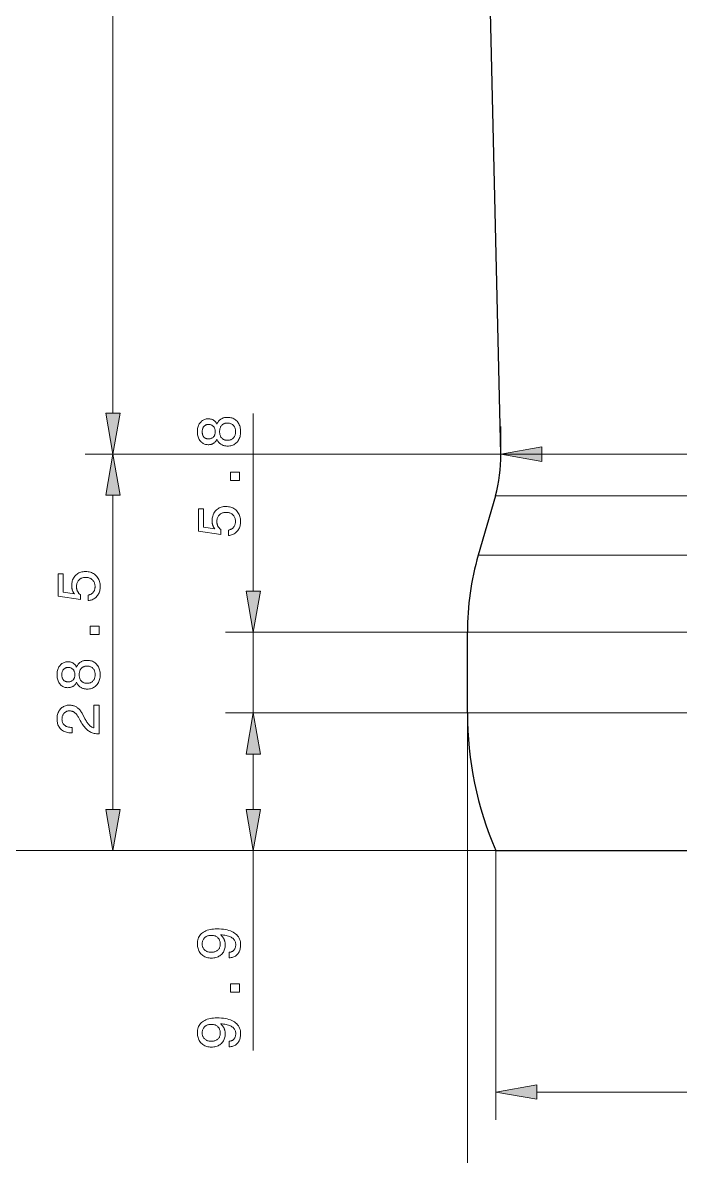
# Model space of a CAD drawing. Extents: x -99 to 297, y 0 to 529.
# Drawn here: x 36.8 to 84.1, y 100.9 to 182.4 of the extents above; entities that cross this region are included whole.
import ezdxf

# ---------------------------------------------------------------- set-up
doc = ezdxf.new("R2010")
doc.units = 0

msp = doc.modelspace()

# ---------------------------------------------------------------- linework, layer by layer
at = {"color": 7, "lineweight": 30}
for p, q in [((71.169, 151.402), (68.771, 254.886)), ((70.819, 122.902), (135.719, 122.902))]:
    msp.add_line(p, q, dxfattribs=at)
at = {"color": 7, "lineweight": 13}
for p, q in [((43.296, 154.357), (43.296, 252.048)), ((71.169, 151.402), (41.296, 151.402)), ((71.169, 151.402), (41.296, 151.402)), ((131.44, 151.402), (71.169, 151.402)), ((74.124, 151.403), (132.415, 151.403)), ((43.296, 125.857), (43.296, 148.448)), ((131.782, 148.398), (70.78, 148.398)), ((132.858, 144.147), (69.553, 144.147)), ((133.546, 138.602), (68.769, 138.602)), ((68.769, 132.802), (68.769, 93.199)), ((133.546, 132.802), (68.769, 132.802)), ((70.819, 122.902), (31.822, 122.902)), ((70.819, 122.902), (41.296, 122.902)), ((73.774, 105.549), (132.765, 105.549))]:
    msp.add_line(p, q, dxfattribs=at)
at = {"color": 7, "lineweight": 13, "ltscale": 0.319114}
msp.add_line((53.386, 141.557), (53.386, 154.321), dxfattribs=at)
at = {"color": 7, "lineweight": 13, "ltscale": 0.05003}
msp.add_line((71.169, 151.402), (71.169, 153.403), dxfattribs=at)
at = {"color": 7, "lineweight": 30, "ltscale": 0.110604}
msp.add_line((70.78, 148.398), (69.553, 144.147), dxfattribs=at)
at = {"color": 7, "lineweight": 13, "ltscale": 0.434592}
for p, q in [((68.769, 138.602), (51.386, 138.602)), ((68.769, 132.802), (51.386, 132.802)), ((68.769, 132.802), (51.386, 132.802))]:
    msp.add_line(p, q, dxfattribs=at)
at = {"color": 7, "lineweight": 13, "ltscale": 0.145}
msp.add_line((53.386, 132.802), (53.386, 138.602), dxfattribs=at)
at = {"color": 7, "lineweight": 30, "ltscale": 0.145}
msp.add_line((68.769, 132.802), (68.769, 138.602), dxfattribs=at)
at = {"color": 7, "lineweight": 13, "ltscale": 0.099779}
msp.add_line((53.386, 125.857), (53.386, 129.848), dxfattribs=at)
at = {"color": 7, "lineweight": 13, "ltscale": 0.051139}
msp.add_line((53.386, 127.802), (53.386, 129.848), dxfattribs=at)
at = {"color": 7, "lineweight": 13, "ltscale": 0.485842}
msp.add_line((70.819, 122.902), (51.386, 122.902), dxfattribs=at)
at = {"color": 7, "lineweight": 13, "ltscale": 0.359011}
msp.add_line((53.386, 108.542), (53.386, 122.902), dxfattribs=at)
at = {"color": 7, "lineweight": 13, "ltscale": 0.483821}
msp.add_line((70.819, 122.902), (70.819, 103.549), dxfattribs=at)
at = {"color": 7, "lineweight": 13}
for points in [[(42.776, 154.357), (43.296, 151.402), (43.817, 154.357)], [(50.771, 152.482), (50.752, 152.444), (50.732, 152.407), (50.711, 152.372), (50.688, 152.34), (50.664, 152.309), (50.639, 152.28), (50.612, 152.254), (50.584, 152.229), (50.555, 152.206), (50.524, 152.185), (50.492, 152.166), (50.459, 152.149), (50.424, 152.135), (50.388, 152.122), (50.35, 152.111), (50.311, 152.102), (50.271, 152.095), (50.229, 152.09), (50.185, 152.087), (50.14, 152.086), (50.073, 152.089), (50.008, 152.096), (49.946, 152.109), (49.886, 152.127), (49.829, 152.151), (49.774, 152.179), (49.722, 152.213), (49.673, 152.251), (49.626, 152.295), (49.582, 152.344), (49.541, 152.398), (49.504, 152.454), (49.472, 152.513), (49.444, 152.576), (49.421, 152.642), (49.401, 152.711), (49.386, 152.783), (49.375, 152.858), (49.369, 152.936), (49.367, 153.018), (49.369, 153.1), (49.375, 153.178), (49.386, 153.254), (49.401, 153.326), (49.421, 153.395), (49.444, 153.461), (49.472, 153.523), (49.504, 153.583), (49.541, 153.639), (49.582, 153.691), (49.626, 153.74), (49.673, 153.784), (49.722, 153.822), (49.774, 153.855), (49.829, 153.884), (49.886, 153.907), (49.946, 153.925), (50.008, 153.937), (50.073, 153.945), (50.14, 153.948), (50.186, 153.947), (50.229, 153.944), (50.272, 153.939), (50.313, 153.932), (50.352, 153.923), (50.39, 153.913), (50.426, 153.9), (50.461, 153.886), (50.494, 153.869), (50.526, 153.851), (50.557, 153.83), (50.586, 153.808), (50.614, 153.783), (50.64, 153.757), (50.665, 153.728), (50.689, 153.697), (50.712, 153.664), (50.733, 153.629), (50.752, 153.592), (50.771, 153.553), (50.79, 153.602), (50.812, 153.647), (50.835, 153.69), (50.861, 153.731), (50.888, 153.77), (50.918, 153.806), (50.949, 153.839), (50.983, 153.87), (51.018, 153.899), (51.055, 153.925), (51.095, 153.949), (51.136, 153.971), (51.178, 153.989), (51.223, 154.006), (51.269, 154.02), (51.317, 154.031), (51.366, 154.04), (51.418, 154.046), (51.471, 154.05), (51.526, 154.051), (51.61, 154.048), (51.691, 154.04), (51.769, 154.026), (51.843, 154.006), (51.914, 153.981), (51.981, 153.95), (52.045, 153.914), (52.105, 153.872), (52.162, 153.825), (52.215, 153.772), (52.264, 153.714), (52.308, 153.652), (52.346, 153.586), (52.38, 153.517), (52.408, 153.443), (52.431, 153.366), (52.449, 153.285), (52.462, 153.2), (52.47, 153.111), (52.472, 153.018), (52.47, 152.925), (52.462, 152.836), (52.449, 152.751), (52.431, 152.67), (52.408, 152.593), (52.38, 152.519), (52.346, 152.45), (52.308, 152.384), (52.264, 152.323), (52.215, 152.265), (52.162, 152.212), (52.105, 152.165), (52.045, 152.123), (51.981, 152.087), (51.914, 152.057), (51.843, 152.031), (51.769, 152.012), (51.691, 151.998), (51.61, 151.99), (51.526, 151.987), (51.471, 151.988), (51.418, 151.992), (51.366, 151.998), (51.317, 152.007), (51.269, 152.018), (51.223, 152.032), (51.178, 152.048), (51.136, 152.067), (51.095, 152.089), (51.055, 152.112), (51.018, 152.139), (50.983, 152.167), (50.949, 152.198), (50.918, 152.232), (50.888, 152.268), (50.861, 152.306), (50.835, 152.346), (50.812, 152.389), (50.79, 152.435)], [(50.174, 152.497), (50.216, 152.499), (50.257, 152.503), (50.296, 152.51), (50.333, 152.52), (50.368, 152.533), (50.402, 152.548), (50.434, 152.567), (50.464, 152.588), (50.493, 152.612), (50.52, 152.639), (50.545, 152.669), (50.567, 152.7), (50.587, 152.733), (50.604, 152.768), (50.618, 152.805), (50.63, 152.844), (50.639, 152.885), (50.645, 152.927), (50.649, 152.972), (50.651, 153.018), (50.649, 153.065), (50.645, 153.109), (50.639, 153.152), (50.63, 153.193), (50.618, 153.232), (50.604, 153.269), (50.587, 153.304), (50.567, 153.338), (50.545, 153.369), (50.52, 153.398), (50.493, 153.425), (50.464, 153.45), (50.434, 153.471), (50.402, 153.49), (50.368, 153.505), (50.333, 153.518), (50.296, 153.528), (50.257, 153.535), (50.216, 153.539), (50.174, 153.541), (50.132, 153.539), (50.092, 153.535), (50.053, 153.528), (50.017, 153.518), (49.982, 153.506), (49.949, 153.491), (49.918, 153.473), (49.889, 153.452), (49.861, 153.428), (49.836, 153.402), (49.812, 153.373), (49.791, 153.342), (49.773, 153.309), (49.757, 153.273), (49.743, 153.236), (49.732, 153.197), (49.724, 153.155), (49.717, 153.111), (49.714, 153.066), (49.713, 153.018), (49.714, 152.97), (49.717, 152.925), (49.724, 152.882), (49.732, 152.84), (49.743, 152.801), (49.757, 152.764), (49.773, 152.729), (49.791, 152.696), (49.812, 152.665), (49.836, 152.636), (49.861, 152.61), (49.889, 152.586), (49.918, 152.565), (49.949, 152.547), (49.982, 152.532), (50.017, 152.519), (50.053, 152.51), (50.092, 152.503), (50.132, 152.499)], [(51.517, 152.402), (51.571, 152.404), (51.622, 152.409), (51.671, 152.417), (51.718, 152.429), (51.763, 152.444), (51.805, 152.462), (51.845, 152.483), (51.882, 152.508), (51.917, 152.536), (51.95, 152.568), (51.981, 152.602), (52.008, 152.639), (52.032, 152.678), (52.052, 152.719), (52.07, 152.763), (52.084, 152.809), (52.095, 152.858), (52.103, 152.909), (52.108, 152.962), (52.11, 153.018), (52.108, 153.074), (52.103, 153.128), (52.095, 153.179), (52.084, 153.228), (52.07, 153.274), (52.052, 153.318), (52.032, 153.36), (52.008, 153.399), (51.981, 153.436), (51.95, 153.47), (51.917, 153.502), (51.882, 153.53), (51.845, 153.555), (51.805, 153.576), (51.763, 153.594), (51.718, 153.609), (51.671, 153.621), (51.622, 153.629), (51.571, 153.634), (51.517, 153.636), (51.467, 153.634), (51.419, 153.629), (51.374, 153.621), (51.33, 153.609), (51.289, 153.594), (51.249, 153.576), (51.212, 153.555), (51.177, 153.53), (51.144, 153.502), (51.113, 153.471), (51.085, 153.437), (51.06, 153.4), (51.038, 153.361), (51.018, 153.32), (51.002, 153.276), (50.989, 153.229), (50.978, 153.18), (50.971, 153.128), (50.966, 153.074), (50.965, 153.018), (50.966, 152.962), (50.971, 152.908), (50.978, 152.857), (50.989, 152.808), (51.002, 152.762), (51.018, 152.718), (51.038, 152.676), (51.06, 152.637), (51.085, 152.601), (51.113, 152.567), (51.144, 152.535), (51.177, 152.508), (51.212, 152.483), (51.249, 152.461), (51.289, 152.443), (51.33, 152.429), (51.374, 152.417), (51.419, 152.409), (51.467, 152.404)], [(74.124, 151.924), (71.169, 151.403), (74.124, 150.882)], [(43.817, 148.448), (43.296, 151.402), (42.776, 148.448)], [(52.386, 149.522), (51.743, 149.522), (51.743, 150.119), (52.386, 150.119)], [(51.604, 145.553), (51.604, 145.953), (51.649, 145.962), (51.693, 145.973), (51.735, 145.986), (51.774, 146.002), (51.812, 146.02), (51.848, 146.041), (51.881, 146.064), (51.913, 146.09), (51.942, 146.118), (51.969, 146.148), (51.994, 146.181), (52.017, 146.215), (52.037, 146.252), (52.054, 146.29), (52.068, 146.329), (52.08, 146.371), (52.089, 146.414), (52.096, 146.459), (52.1, 146.506), (52.101, 146.554), (52.099, 146.613), (52.094, 146.67), (52.085, 146.724), (52.072, 146.776), (52.055, 146.826), (52.035, 146.873), (52.011, 146.918), (51.984, 146.961), (51.953, 147.001), (51.918, 147.039), (51.88, 147.074), (51.84, 147.105), (51.797, 147.133), (51.752, 147.156), (51.705, 147.177), (51.656, 147.193), (51.604, 147.206), (51.55, 147.215), (51.494, 147.221), (51.435, 147.222), (51.375, 147.221), (51.318, 147.215), (51.263, 147.206), (51.21, 147.193), (51.16, 147.177), (51.113, 147.157), (51.068, 147.134), (51.025, 147.106), (50.985, 147.076), (50.948, 147.041), (50.913, 147.004), (50.883, 146.964), (50.855, 146.921), (50.832, 146.876), (50.812, 146.829), (50.796, 146.779), (50.783, 146.726), (50.774, 146.671), (50.768, 146.614), (50.767, 146.554), (50.767, 146.519), (50.769, 146.485), (50.773, 146.452), (50.778, 146.419), (50.784, 146.387), (50.792, 146.355), (50.801, 146.324), (50.811, 146.294), (50.823, 146.264), (50.836, 146.235), (50.851, 146.206), (50.867, 146.178), (50.884, 146.151), (50.903, 146.125), (50.923, 146.099), (50.944, 146.075), (50.967, 146.051), (50.991, 146.027), (51.016, 146.005), (51.043, 145.983), (51.043, 145.639), (49.453, 145.875), (49.453, 147.477), (49.807, 147.477), (49.807, 146.164), (50.615, 146.044), (50.596, 146.066), (50.579, 146.088), (50.562, 146.112), (50.546, 146.136), (50.531, 146.161), (50.517, 146.187), (50.504, 146.214), (50.492, 146.241), (50.481, 146.269), (50.47, 146.298), (50.461, 146.327), (50.453, 146.358), (50.445, 146.388), (50.439, 146.419), (50.433, 146.451), (50.429, 146.483), (50.425, 146.516), (50.423, 146.549), (50.421, 146.583), (50.421, 146.617), (50.424, 146.708), (50.432, 146.795), (50.446, 146.878), (50.465, 146.958), (50.489, 147.034), (50.52, 147.106), (50.555, 147.175), (50.596, 147.241), (50.643, 147.302), (50.695, 147.36), (50.751, 147.414), (50.811, 147.462), (50.875, 147.504), (50.942, 147.541), (51.012, 147.572), (51.085, 147.597), (51.162, 147.617), (51.243, 147.631), (51.327, 147.639), (51.414, 147.642), (51.507, 147.639), (51.596, 147.63), (51.681, 147.615), (51.763, 147.594), (51.841, 147.567), (51.916, 147.535), (51.987, 147.496), (52.055, 147.451), (52.119, 147.4), (52.179, 147.344), (52.235, 147.282), (52.285, 147.217), (52.329, 147.148), (52.367, 147.076), (52.399, 147), (52.425, 146.921), (52.446, 146.838), (52.46, 146.751), (52.469, 146.661), (52.472, 146.567), (52.47, 146.483), (52.463, 146.403), (52.451, 146.325), (52.434, 146.251), (52.412, 146.179), (52.386, 146.11), (52.355, 146.044), (52.319, 145.981), (52.278, 145.921), (52.233, 145.864), (52.184, 145.81), (52.131, 145.762), (52.076, 145.718), (52.017, 145.68), (51.956, 145.646), (51.891, 145.618), (51.824, 145.594), (51.754, 145.575), (51.68, 145.561)], [(41.514, 140.878), (41.514, 141.278), (41.56, 141.287), (41.604, 141.297), (41.646, 141.311), (41.685, 141.327), (41.723, 141.345), (41.758, 141.366), (41.792, 141.389), (41.823, 141.414), (41.853, 141.443), (41.88, 141.473), (41.905, 141.506), (41.928, 141.54), (41.947, 141.577), (41.964, 141.615), (41.979, 141.654), (41.991, 141.696), (42, 141.739), (42.007, 141.784), (42.011, 141.831), (42.012, 141.879), (42.01, 141.938), (42.005, 141.995), (41.995, 142.049), (41.983, 142.101), (41.966, 142.151), (41.946, 142.198), (41.922, 142.243), (41.894, 142.286), (41.863, 142.326), (41.828, 142.364), (41.791, 142.399), (41.75, 142.43), (41.708, 142.457), (41.663, 142.481), (41.616, 142.501), (41.567, 142.518), (41.515, 142.531), (41.461, 142.54), (41.404, 142.546), (41.346, 142.547), (41.286, 142.546), (41.228, 142.54), (41.173, 142.531), (41.121, 142.518), (41.071, 142.502), (41.024, 142.482), (40.979, 142.459), (40.936, 142.431), (40.896, 142.4), (40.859, 142.366), (40.824, 142.329), (40.793, 142.289), (40.766, 142.246), (40.743, 142.201), (40.723, 142.154), (40.706, 142.104), (40.694, 142.051), (40.685, 141.996), (40.679, 141.939), (40.677, 141.879), (40.678, 141.844), (40.68, 141.81), (40.684, 141.777), (40.688, 141.744), (40.695, 141.712), (40.702, 141.68), (40.711, 141.649), (40.722, 141.619), (40.734, 141.589), (40.747, 141.56), (40.762, 141.531), (40.777, 141.503), (40.795, 141.476), (40.813, 141.45), (40.833, 141.424), (40.855, 141.4), (40.877, 141.376), (40.901, 141.352), (40.927, 141.33), (40.954, 141.308), (40.954, 140.964), (39.364, 141.2), (39.364, 142.802), (39.718, 142.802), (39.718, 141.489), (40.526, 141.369), (40.507, 141.391), (40.489, 141.413), (40.473, 141.437), (40.457, 141.461), (40.442, 141.486), (40.428, 141.512), (40.415, 141.538), (40.403, 141.566), (40.392, 141.594), (40.381, 141.623), (40.372, 141.652), (40.363, 141.683), (40.356, 141.713), (40.349, 141.744), (40.344, 141.776), (40.34, 141.808), (40.336, 141.841), (40.334, 141.874), (40.332, 141.908), (40.332, 141.942), (40.334, 142.033), (40.343, 142.12), (40.356, 142.203), (40.375, 142.283), (40.4, 142.359), (40.43, 142.431), (40.466, 142.5), (40.507, 142.566), (40.554, 142.627), (40.606, 142.685), (40.662, 142.739), (40.722, 142.787), (40.785, 142.829), (40.852, 142.866), (40.922, 142.897), (40.996, 142.922), (41.073, 142.942), (41.153, 142.956), (41.237, 142.964), (41.325, 142.967), (41.417, 142.964), (41.506, 142.955), (41.592, 142.94), (41.674, 142.919), (41.752, 142.892), (41.827, 142.859), (41.898, 142.821), (41.965, 142.776), (42.029, 142.725), (42.09, 142.669), (42.146, 142.607), (42.195, 142.542), (42.239, 142.473), (42.277, 142.401), (42.31, 142.325), (42.336, 142.246), (42.357, 142.163), (42.371, 142.076), (42.38, 141.986), (42.383, 141.892), (42.381, 141.808), (42.373, 141.728), (42.361, 141.65), (42.345, 141.576), (42.323, 141.504), (42.297, 141.435), (42.266, 141.369), (42.23, 141.306), (42.189, 141.246), (42.144, 141.189), (42.094, 141.135), (42.042, 141.087), (41.986, 141.043), (41.928, 141.005), (41.867, 140.971), (41.802, 140.943), (41.735, 140.919), (41.664, 140.9), (41.591, 140.886)], [(52.865, 141.557), (53.386, 138.602), (53.907, 141.557)], [(42.296, 138.451), (41.653, 138.451), (41.653, 139.048), (42.296, 139.048)], [(40.682, 135.015), (40.663, 134.976), (40.643, 134.939), (40.621, 134.905), (40.599, 134.872), (40.575, 134.841), (40.549, 134.813), (40.523, 134.786), (40.495, 134.761), (40.465, 134.738), (40.435, 134.717), (40.403, 134.699), (40.37, 134.682), (40.335, 134.667), (40.299, 134.654), (40.261, 134.643), (40.222, 134.634), (40.181, 134.627), (40.139, 134.622), (40.096, 134.619), (40.051, 134.618), (39.984, 134.621), (39.919, 134.629), (39.857, 134.642), (39.797, 134.66), (39.74, 134.683), (39.685, 134.711), (39.633, 134.745), (39.584, 134.784), (39.537, 134.828), (39.493, 134.877), (39.452, 134.93), (39.415, 134.986), (39.383, 135.046), (39.355, 135.108), (39.331, 135.174), (39.312, 135.243), (39.297, 135.315), (39.286, 135.39), (39.28, 135.469), (39.277, 135.55), (39.28, 135.632), (39.286, 135.711), (39.297, 135.786), (39.312, 135.858), (39.331, 135.927), (39.355, 135.993), (39.383, 136.056), (39.415, 136.115), (39.452, 136.171), (39.493, 136.224), (39.537, 136.272), (39.584, 136.316), (39.633, 136.354), (39.685, 136.388), (39.74, 136.416), (39.797, 136.439), (39.857, 136.457), (39.919, 136.47), (39.984, 136.477), (40.051, 136.48), (40.096, 136.479), (40.14, 136.476), (40.182, 136.471), (40.223, 136.464), (40.263, 136.456), (40.3, 136.445), (40.337, 136.432), (40.372, 136.418), (40.405, 136.401), (40.437, 136.383), (40.468, 136.362), (40.497, 136.34), (40.525, 136.315), (40.551, 136.289), (40.576, 136.26), (40.6, 136.229), (40.622, 136.197), (40.643, 136.162), (40.663, 136.125), (40.682, 136.086), (40.701, 136.134), (40.723, 136.179), (40.746, 136.223), (40.772, 136.264), (40.799, 136.302), (40.829, 136.338), (40.86, 136.372), (40.893, 136.403), (40.929, 136.431), (40.966, 136.458), (41.005, 136.482), (41.046, 136.503), (41.089, 136.522), (41.133, 136.538), (41.18, 136.552), (41.228, 136.563), (41.277, 136.572), (41.328, 136.578), (41.382, 136.582), (41.436, 136.583), (41.521, 136.58), (41.602, 136.572), (41.68, 136.558), (41.754, 136.538), (41.825, 136.513), (41.892, 136.483), (41.956, 136.446), (42.016, 136.404), (42.073, 136.357), (42.126, 136.304), (42.175, 136.246), (42.218, 136.184), (42.257, 136.119), (42.29, 136.049), (42.319, 135.976), (42.342, 135.898), (42.36, 135.817), (42.373, 135.732), (42.38, 135.643), (42.383, 135.55), (42.38, 135.457), (42.373, 135.368), (42.36, 135.283), (42.342, 135.202), (42.319, 135.125), (42.29, 135.052), (42.257, 134.982), (42.218, 134.917), (42.175, 134.855), (42.126, 134.798), (42.073, 134.745), (42.016, 134.697), (41.956, 134.656), (41.892, 134.619), (41.825, 134.589), (41.754, 134.564), (41.68, 134.544), (41.602, 134.53), (41.521, 134.522), (41.436, 134.519), (41.382, 134.521), (41.328, 134.524), (41.277, 134.531), (41.228, 134.539), (41.18, 134.551), (41.133, 134.564), (41.089, 134.581), (41.046, 134.6), (41.005, 134.621), (40.966, 134.645), (40.929, 134.671), (40.893, 134.7), (40.86, 134.731), (40.829, 134.764), (40.799, 134.8), (40.772, 134.838), (40.746, 134.879), (40.723, 134.922), (40.701, 134.967)], [(41.428, 134.935), (41.482, 134.936), (41.533, 134.941), (41.582, 134.949), (41.629, 134.961), (41.673, 134.976), (41.715, 134.994), (41.755, 135.016), (41.793, 135.04), (41.828, 135.069), (41.861, 135.1), (41.891, 135.134), (41.918, 135.171), (41.942, 135.21), (41.963, 135.252), (41.98, 135.295), (41.995, 135.342), (42.006, 135.39), (42.014, 135.441), (42.019, 135.494), (42.02, 135.55), (42.019, 135.606), (42.014, 135.66), (42.006, 135.711), (41.995, 135.76), (41.98, 135.807), (41.963, 135.851), (41.942, 135.892), (41.918, 135.931), (41.891, 135.968), (41.861, 136.002), (41.828, 136.034), (41.793, 136.062), (41.755, 136.087), (41.715, 136.108), (41.673, 136.126), (41.629, 136.141), (41.582, 136.153), (41.533, 136.161), (41.482, 136.166), (41.428, 136.168), (41.378, 136.166), (41.33, 136.161), (41.284, 136.153), (41.241, 136.142), (41.199, 136.127), (41.16, 136.109), (41.123, 136.087), (41.088, 136.063), (41.055, 136.035), (41.024, 136.003), (40.996, 135.969), (40.971, 135.933), (40.948, 135.894), (40.929, 135.852), (40.913, 135.808), (40.899, 135.761), (40.889, 135.712), (40.881, 135.661), (40.877, 135.607), (40.876, 135.55), (40.877, 135.494), (40.881, 135.44), (40.889, 135.389), (40.899, 135.34), (40.913, 135.294), (40.929, 135.25), (40.948, 135.209), (40.971, 135.17), (40.996, 135.133), (41.024, 135.099), (41.055, 135.068), (41.088, 135.04), (41.123, 135.015), (41.16, 134.994), (41.199, 134.976), (41.241, 134.961), (41.284, 134.949), (41.33, 134.941), (41.378, 134.936)], [(40.085, 135.029), (40.127, 135.031), (40.168, 135.035), (40.206, 135.042), (40.243, 135.052), (40.279, 135.065), (40.313, 135.081), (40.345, 135.099), (40.375, 135.121), (40.404, 135.145), (40.431, 135.172), (40.456, 135.201), (40.478, 135.232), (40.497, 135.266), (40.514, 135.301), (40.529, 135.337), (40.54, 135.376), (40.55, 135.417), (40.556, 135.459), (40.56, 135.504), (40.561, 135.55), (40.56, 135.597), (40.556, 135.642), (40.55, 135.684), (40.54, 135.725), (40.529, 135.764), (40.514, 135.802), (40.497, 135.837), (40.478, 135.87), (40.456, 135.901), (40.431, 135.931), (40.404, 135.958), (40.375, 135.982), (40.345, 136.003), (40.313, 136.022), (40.279, 136.037), (40.243, 136.05), (40.206, 136.06), (40.168, 136.067), (40.127, 136.072), (40.085, 136.073), (40.043, 136.072), (40.003, 136.067), (39.964, 136.06), (39.928, 136.051), (39.893, 136.038), (39.86, 136.023), (39.829, 136.005), (39.8, 135.984), (39.772, 135.96), (39.747, 135.934), (39.723, 135.905), (39.702, 135.874), (39.684, 135.841), (39.668, 135.806), (39.654, 135.768), (39.643, 135.729), (39.634, 135.687), (39.628, 135.644), (39.624, 135.598), (39.623, 135.55), (39.624, 135.503), (39.628, 135.457), (39.634, 135.414), (39.643, 135.373), (39.654, 135.334), (39.668, 135.296), (39.684, 135.261), (39.702, 135.228), (39.723, 135.197), (39.747, 135.169), (39.772, 135.142), (39.8, 135.118), (39.829, 135.098), (39.86, 135.08), (39.893, 135.064), (39.928, 135.052), (39.964, 135.042), (40.003, 135.035), (40.043, 135.031)], [(42.296, 131.3), (42.284, 131.3), (42.196, 131.302), (42.112, 131.308), (42.03, 131.319), (41.951, 131.333), (41.876, 131.352), (41.803, 131.374), (41.733, 131.401), (41.666, 131.432), (41.602, 131.467), (41.541, 131.507), (41.481, 131.551), (41.422, 131.603), (41.362, 131.661), (41.303, 131.725), (41.244, 131.796), (41.185, 131.874), (41.126, 131.959), (41.067, 132.05), (41.008, 132.148), (40.949, 132.253), (40.81, 132.508), (40.785, 132.553), (40.759, 132.595), (40.733, 132.635), (40.706, 132.672), (40.678, 132.707), (40.65, 132.739), (40.621, 132.769), (40.592, 132.796), (40.562, 132.821), (40.531, 132.843), (40.499, 132.863), (40.467, 132.881), (40.433, 132.897), (40.398, 132.911), (40.362, 132.922), (40.326, 132.932), (40.288, 132.939), (40.248, 132.944), (40.208, 132.948), (40.167, 132.949), (40.12, 132.947), (40.076, 132.942), (40.032, 132.934), (39.991, 132.922), (39.952, 132.908), (39.914, 132.89), (39.879, 132.869), (39.845, 132.844), (39.813, 132.816), (39.782, 132.785), (39.755, 132.751), (39.73, 132.715), (39.708, 132.677), (39.689, 132.637), (39.673, 132.594), (39.659, 132.549), (39.649, 132.502), (39.642, 132.453), (39.637, 132.401), (39.636, 132.348), (39.638, 132.295), (39.643, 132.244), (39.653, 132.195), (39.666, 132.149), (39.682, 132.105), (39.703, 132.063), (39.727, 132.023), (39.755, 131.986), (39.786, 131.951), (39.821, 131.919), (39.86, 131.889), (39.901, 131.862), (39.945, 131.839), (39.992, 131.818), (40.042, 131.801), (40.094, 131.787), (40.149, 131.776), (40.207, 131.768), (40.268, 131.763), (40.332, 131.762), (40.367, 131.762), (40.367, 131.37), (40.306, 131.37), (40.213, 131.372), (40.124, 131.38), (40.039, 131.394), (39.958, 131.413), (39.881, 131.437), (39.808, 131.467), (39.739, 131.502), (39.674, 131.542), (39.612, 131.588), (39.555, 131.639), (39.502, 131.695), (39.455, 131.755), (39.413, 131.819), (39.377, 131.886), (39.347, 131.957), (39.322, 132.032), (39.302, 132.111), (39.289, 132.194), (39.28, 132.281), (39.277, 132.371), (39.28, 132.458), (39.287, 132.541), (39.3, 132.621), (39.317, 132.698), (39.339, 132.771), (39.366, 132.841), (39.398, 132.908), (39.435, 132.971), (39.477, 133.03), (39.524, 133.087), (39.575, 133.139), (39.629, 133.185), (39.686, 133.226), (39.746, 133.261), (39.809, 133.291), (39.876, 133.316), (39.945, 133.335), (40.017, 133.349), (40.093, 133.357), (40.171, 133.36), (40.233, 133.358), (40.292, 133.353), (40.35, 133.345), (40.407, 133.334), (40.462, 133.32), (40.516, 133.302), (40.568, 133.281), (40.618, 133.257), (40.667, 133.23), (40.714, 133.199), (40.76, 133.166), (40.805, 133.129), (40.848, 133.088), (40.891, 133.044), (40.932, 132.997), (40.971, 132.947), (41.01, 132.893), (41.047, 132.835), (41.083, 132.774), (41.118, 132.71), (41.247, 132.457), (41.284, 132.387), (41.32, 132.321), (41.356, 132.259), (41.391, 132.202), (41.425, 132.148), (41.459, 132.098), (41.492, 132.052), (41.524, 132.011), (41.555, 131.973), (41.586, 131.94), (41.617, 131.909), (41.648, 131.881), (41.68, 131.855), (41.713, 131.831), (41.747, 131.809), (41.781, 131.79), (41.816, 131.772), (41.852, 131.757), (41.888, 131.743), (41.925, 131.732), (41.925, 133.36), (42.296, 133.36)], [(53.907, 129.848), (53.386, 132.802), (52.865, 129.848)], [(53.907, 129.848), (53.386, 132.802), (52.865, 129.848)], [(42.776, 125.857), (43.296, 122.902), (43.817, 125.857)], [(52.865, 125.857), (53.386, 122.902), (53.907, 125.857)], [(51.644, 115.202), (51.644, 115.598), (51.688, 115.601), (51.73, 115.607), (51.77, 115.616), (51.808, 115.627), (51.844, 115.641), (51.879, 115.658), (51.911, 115.677), (51.941, 115.699), (51.969, 115.724), (51.996, 115.751), (52.02, 115.78), (52.041, 115.812), (52.06, 115.845), (52.077, 115.881), (52.091, 115.919), (52.102, 115.958), (52.111, 116), (52.117, 116.044), (52.121, 116.09), (52.122, 116.138), (52.12, 116.202), (52.111, 116.263), (52.098, 116.321), (52.079, 116.376), (52.055, 116.428), (52.025, 116.477), (51.991, 116.523), (51.95, 116.565), (51.904, 116.605), (51.853, 116.642), (51.797, 116.675), (51.735, 116.706), (51.667, 116.733), (51.593, 116.758), (51.514, 116.78), (51.43, 116.799), (51.339, 116.815), (51.243, 116.828), (51.142, 116.839), (51.034, 116.846), (51.066, 116.82), (51.097, 116.793), (51.126, 116.765), (51.153, 116.736), (51.179, 116.706), (51.203, 116.675), (51.225, 116.642), (51.246, 116.609), (51.265, 116.574), (51.283, 116.538), (51.299, 116.502), (51.314, 116.464), (51.326, 116.426), (51.337, 116.386), (51.346, 116.346), (51.354, 116.305), (51.36, 116.264), (51.364, 116.221), (51.367, 116.178), (51.367, 116.133), (51.365, 116.05), (51.357, 115.97), (51.343, 115.892), (51.324, 115.818), (51.299, 115.748), (51.269, 115.68), (51.234, 115.616), (51.193, 115.555), (51.146, 115.497), (51.094, 115.442), (51.038, 115.391), (50.978, 115.346), (50.915, 115.306), (50.848, 115.272), (50.778, 115.243), (50.704, 115.219), (50.627, 115.2), (50.546, 115.187), (50.462, 115.179), (50.375, 115.176), (50.286, 115.179), (50.202, 115.188), (50.12, 115.202), (50.042, 115.221), (49.968, 115.247), (49.897, 115.278), (49.829, 115.314), (49.765, 115.356), (49.704, 115.404), (49.646, 115.458), (49.593, 115.516), (49.546, 115.577), (49.504, 115.642), (49.467, 115.711), (49.437, 115.783), (49.411, 115.858), (49.392, 115.937), (49.378, 116.019), (49.37, 116.105), (49.367, 116.195), (49.37, 116.297), (49.381, 116.395), (49.4, 116.487), (49.425, 116.575), (49.458, 116.658), (49.498, 116.736), (49.545, 116.809), (49.6, 116.877), (49.662, 116.941), (49.731, 116.999), (49.808, 117.052), (49.89, 117.099), (49.979, 117.141), (50.075, 117.178), (50.177, 117.208), (50.285, 117.234), (50.4, 117.253), (50.521, 117.267), (50.649, 117.275), (50.783, 117.278), (50.942, 117.275), (51.093, 117.266), (51.237, 117.251), (51.373, 117.231), (51.502, 117.204), (51.623, 117.171), (51.737, 117.133), (51.843, 117.088), (51.942, 117.037), (52.034, 116.981), (52.117, 116.919), (52.192, 116.852), (52.257, 116.78), (52.314, 116.703), (52.363, 116.62), (52.402, 116.533), (52.433, 116.441), (52.455, 116.343), (52.468, 116.241), (52.472, 116.133), (52.47, 116.05), (52.463, 115.97), (52.452, 115.893), (52.436, 115.82), (52.416, 115.751), (52.391, 115.685), (52.362, 115.622), (52.328, 115.563), (52.289, 115.507), (52.247, 115.455), (52.2, 115.407), (52.15, 115.364), (52.098, 115.326), (52.042, 115.293), (51.983, 115.265), (51.921, 115.242), (51.856, 115.224), (51.789, 115.212), (51.718, 115.204)], [(50.37, 115.594), (50.427, 115.595), (50.482, 115.6), (50.534, 115.608), (50.584, 115.62), (50.632, 115.634), (50.677, 115.652), (50.72, 115.673), (50.761, 115.697), (50.799, 115.724), (50.835, 115.755), (50.868, 115.788), (50.898, 115.824), (50.924, 115.861), (50.946, 115.901), (50.966, 115.942), (50.981, 115.986), (50.993, 116.032), (51.002, 116.08), (51.007, 116.13), (51.009, 116.182), (51.007, 116.24), (51.002, 116.295), (50.994, 116.348), (50.982, 116.398), (50.966, 116.445), (50.947, 116.49), (50.925, 116.533), (50.899, 116.573), (50.87, 116.61), (50.837, 116.645), (50.802, 116.677), (50.763, 116.705), (50.723, 116.73), (50.679, 116.752), (50.634, 116.77), (50.585, 116.785), (50.534, 116.797), (50.481, 116.806), (50.425, 116.811), (50.366, 116.812), (50.307, 116.811), (50.25, 116.806), (50.196, 116.797), (50.145, 116.785), (50.095, 116.77), (50.049, 116.752), (50.004, 116.73), (49.963, 116.705), (49.923, 116.677), (49.886, 116.645), (49.853, 116.61), (49.822, 116.573), (49.796, 116.534), (49.772, 116.492), (49.753, 116.448), (49.737, 116.402), (49.724, 116.354), (49.715, 116.303), (49.71, 116.25), (49.708, 116.195), (49.71, 116.142), (49.716, 116.091), (49.725, 116.042), (49.737, 115.995), (49.754, 115.951), (49.774, 115.908), (49.798, 115.868), (49.825, 115.83), (49.856, 115.793), (49.891, 115.759), (49.928, 115.728), (49.968, 115.7), (50.01, 115.675), (50.055, 115.653), (50.102, 115.635), (50.151, 115.62), (50.202, 115.609), (50.256, 115.6), (50.312, 115.595)], [(52.386, 112.741), (51.743, 112.741), (51.743, 113.338), (52.386, 113.338)], [(51.644, 108.805), (51.644, 109.202), (51.688, 109.205), (51.73, 109.211), (51.77, 109.22), (51.808, 109.231), (51.844, 109.245), (51.879, 109.262), (51.911, 109.281), (51.941, 109.303), (51.969, 109.327), (51.996, 109.354), (52.02, 109.384), (52.041, 109.415), (52.06, 109.449), (52.077, 109.485), (52.091, 109.522), (52.102, 109.562), (52.111, 109.604), (52.117, 109.648), (52.121, 109.693), (52.122, 109.741), (52.12, 109.806), (52.111, 109.867), (52.098, 109.925), (52.079, 109.98), (52.055, 110.032), (52.025, 110.081), (51.991, 110.126), (51.95, 110.169), (51.904, 110.209), (51.853, 110.245), (51.797, 110.279), (51.735, 110.309), (51.667, 110.337), (51.593, 110.362), (51.514, 110.384), (51.43, 110.403), (51.339, 110.419), (51.243, 110.432), (51.142, 110.442), (51.034, 110.45), (51.066, 110.424), (51.097, 110.397), (51.126, 110.369), (51.153, 110.34), (51.179, 110.309), (51.203, 110.278), (51.225, 110.246), (51.246, 110.212), (51.265, 110.178), (51.283, 110.142), (51.299, 110.105), (51.314, 110.068), (51.326, 110.029), (51.337, 109.99), (51.346, 109.95), (51.354, 109.909), (51.36, 109.867), (51.364, 109.825), (51.367, 109.781), (51.367, 109.737), (51.365, 109.654), (51.357, 109.573), (51.343, 109.496), (51.324, 109.422), (51.299, 109.351), (51.269, 109.284), (51.234, 109.219), (51.193, 109.158), (51.146, 109.1), (51.094, 109.046), (51.038, 108.995), (50.978, 108.95), (50.915, 108.91), (50.848, 108.876), (50.778, 108.846), (50.704, 108.822), (50.627, 108.804), (50.546, 108.791), (50.462, 108.783), (50.375, 108.78), (50.286, 108.783), (50.202, 108.791), (50.12, 108.805), (50.042, 108.825), (49.968, 108.85), (49.897, 108.881), (49.829, 108.918), (49.765, 108.96), (49.704, 109.008), (49.646, 109.061), (49.593, 109.119), (49.546, 109.181), (49.504, 109.246), (49.467, 109.314), (49.437, 109.386), (49.411, 109.462), (49.392, 109.541), (49.378, 109.623), (49.37, 109.709), (49.367, 109.798), (49.37, 109.901), (49.381, 109.998), (49.4, 110.091), (49.425, 110.179), (49.458, 110.262), (49.498, 110.34), (49.545, 110.413), (49.6, 110.481), (49.662, 110.544), (49.731, 110.603), (49.808, 110.656), (49.89, 110.703), (49.979, 110.745), (50.075, 110.781), (50.177, 110.812), (50.285, 110.837), (50.4, 110.857), (50.521, 110.871), (50.649, 110.879), (50.783, 110.882), (50.942, 110.879), (51.093, 110.87), (51.237, 110.855), (51.373, 110.834), (51.502, 110.808), (51.623, 110.775), (51.737, 110.736), (51.843, 110.692), (51.942, 110.641), (52.034, 110.585), (52.117, 110.523), (52.192, 110.456), (52.257, 110.383), (52.314, 110.306), (52.363, 110.224), (52.402, 110.137), (52.433, 110.044), (52.455, 109.947), (52.468, 109.845), (52.472, 109.737), (52.47, 109.654), (52.463, 109.574), (52.452, 109.497), (52.436, 109.424), (52.416, 109.354), (52.391, 109.288), (52.362, 109.226), (52.328, 109.166), (52.289, 109.111), (52.247, 109.058), (52.2, 109.01), (52.15, 108.967), (52.098, 108.929), (52.042, 108.896), (51.983, 108.869), (51.921, 108.846), (51.856, 108.828), (51.789, 108.815), (51.718, 108.808)], [(50.37, 109.197), (50.427, 109.199), (50.482, 109.204), (50.534, 109.212), (50.584, 109.223), (50.632, 109.238), (50.677, 109.255), (50.72, 109.276), (50.761, 109.301), (50.799, 109.328), (50.835, 109.359), (50.868, 109.392), (50.898, 109.427), (50.924, 109.465), (50.946, 109.504), (50.966, 109.546), (50.981, 109.59), (50.993, 109.636), (51.002, 109.684), (51.007, 109.734), (51.009, 109.786), (51.007, 109.843), (51.002, 109.899), (50.994, 109.951), (50.982, 110.001), (50.966, 110.049), (50.947, 110.094), (50.925, 110.136), (50.899, 110.176), (50.87, 110.214), (50.837, 110.248), (50.802, 110.28), (50.763, 110.309), (50.723, 110.334), (50.679, 110.356), (50.634, 110.374), (50.585, 110.389), (50.534, 110.401), (50.481, 110.409), (50.425, 110.414), (50.366, 110.416), (50.307, 110.414), (50.25, 110.409), (50.196, 110.401), (50.145, 110.389), (50.095, 110.374), (50.049, 110.356), (50.004, 110.334), (49.963, 110.309), (49.923, 110.28), (49.886, 110.248), (49.853, 110.214), (49.822, 110.177), (49.796, 110.137), (49.772, 110.096), (49.753, 110.052), (49.737, 110.006), (49.724, 109.957), (49.715, 109.907), (49.71, 109.854), (49.708, 109.798), (49.71, 109.745), (49.716, 109.694), (49.725, 109.646), (49.737, 109.599), (49.754, 109.554), (49.774, 109.512), (49.798, 109.472), (49.825, 109.433), (49.856, 109.397), (49.891, 109.363), (49.928, 109.331), (49.968, 109.303), (50.01, 109.279), (50.055, 109.257), (50.102, 109.239), (50.151, 109.224), (50.202, 109.212), (50.256, 109.204), (50.312, 109.199)], [(73.774, 106.07), (70.819, 105.549), (73.774, 105.028)]]:
    msp.add_lwpolyline(points, close=True, dxfattribs=at)
at = {"color": 7, "lineweight": 30}
for centre, radius, start, end in [((61.172, 151.17), 10, 343.90379, 1.3278), ((88.769, 138.602), 20, 163.90379, 179.99998), ((93.7, 132.802), 24.93, 180.0001, 203.39776)]:
    msp.add_arc(centre, radius, start, end, dxfattribs=at)
at = {"color": 7, "lineweight": 13}
for points in [[(42.776, 154.357), (43.296, 151.402), (42.776, 154.357), (43.817, 154.357)], [(74.124, 151.924), (71.169, 151.403), (74.124, 151.924), (74.124, 150.882)], [(43.817, 148.448), (43.296, 151.402), (43.817, 148.448), (42.776, 148.448)], [(52.865, 141.557), (53.386, 138.602), (52.865, 141.557), (53.907, 141.557)], [(53.907, 129.848), (53.386, 132.802), (53.907, 129.848), (52.865, 129.848)], [(53.907, 129.848), (53.386, 132.802), (53.907, 129.848), (52.865, 129.848)], [(42.776, 125.857), (43.296, 122.902), (42.776, 125.857), (43.817, 125.857)], [(52.865, 125.857), (53.386, 122.902), (52.865, 125.857), (53.907, 125.857)], [(73.774, 106.07), (70.819, 105.549), (73.774, 106.07), (73.774, 105.028)]]:
    msp.add_solid(points, dxfattribs=at)

doc.saveas('drawing.dxf')
